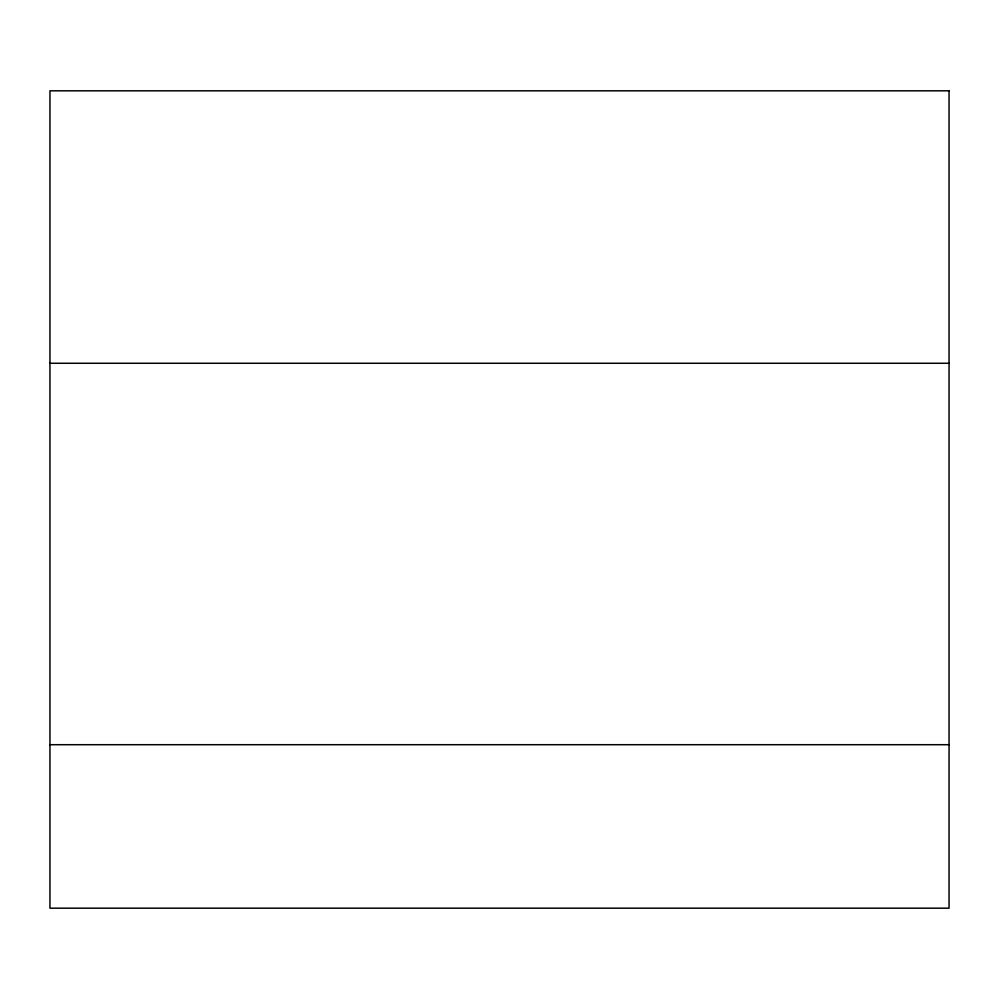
<?xml version="1.0" encoding="UTF-8"?>
<svg xmlns="http://www.w3.org/2000/svg" width="999" height="999" viewBox="0 0 999 999"><rect width="100%" height="100%" fill="white"/><g stroke="black" fill="none" stroke-linecap="round" stroke-linejoin="round"><path stroke-width="1.5" d="M49.95 363.274L949.05 363.274M49.95 744.705L949.05 744.705M949.05 90.822L49.95 90.822L49.95 908.178L949.05 908.178L949.05 90.822"/></g></svg>
